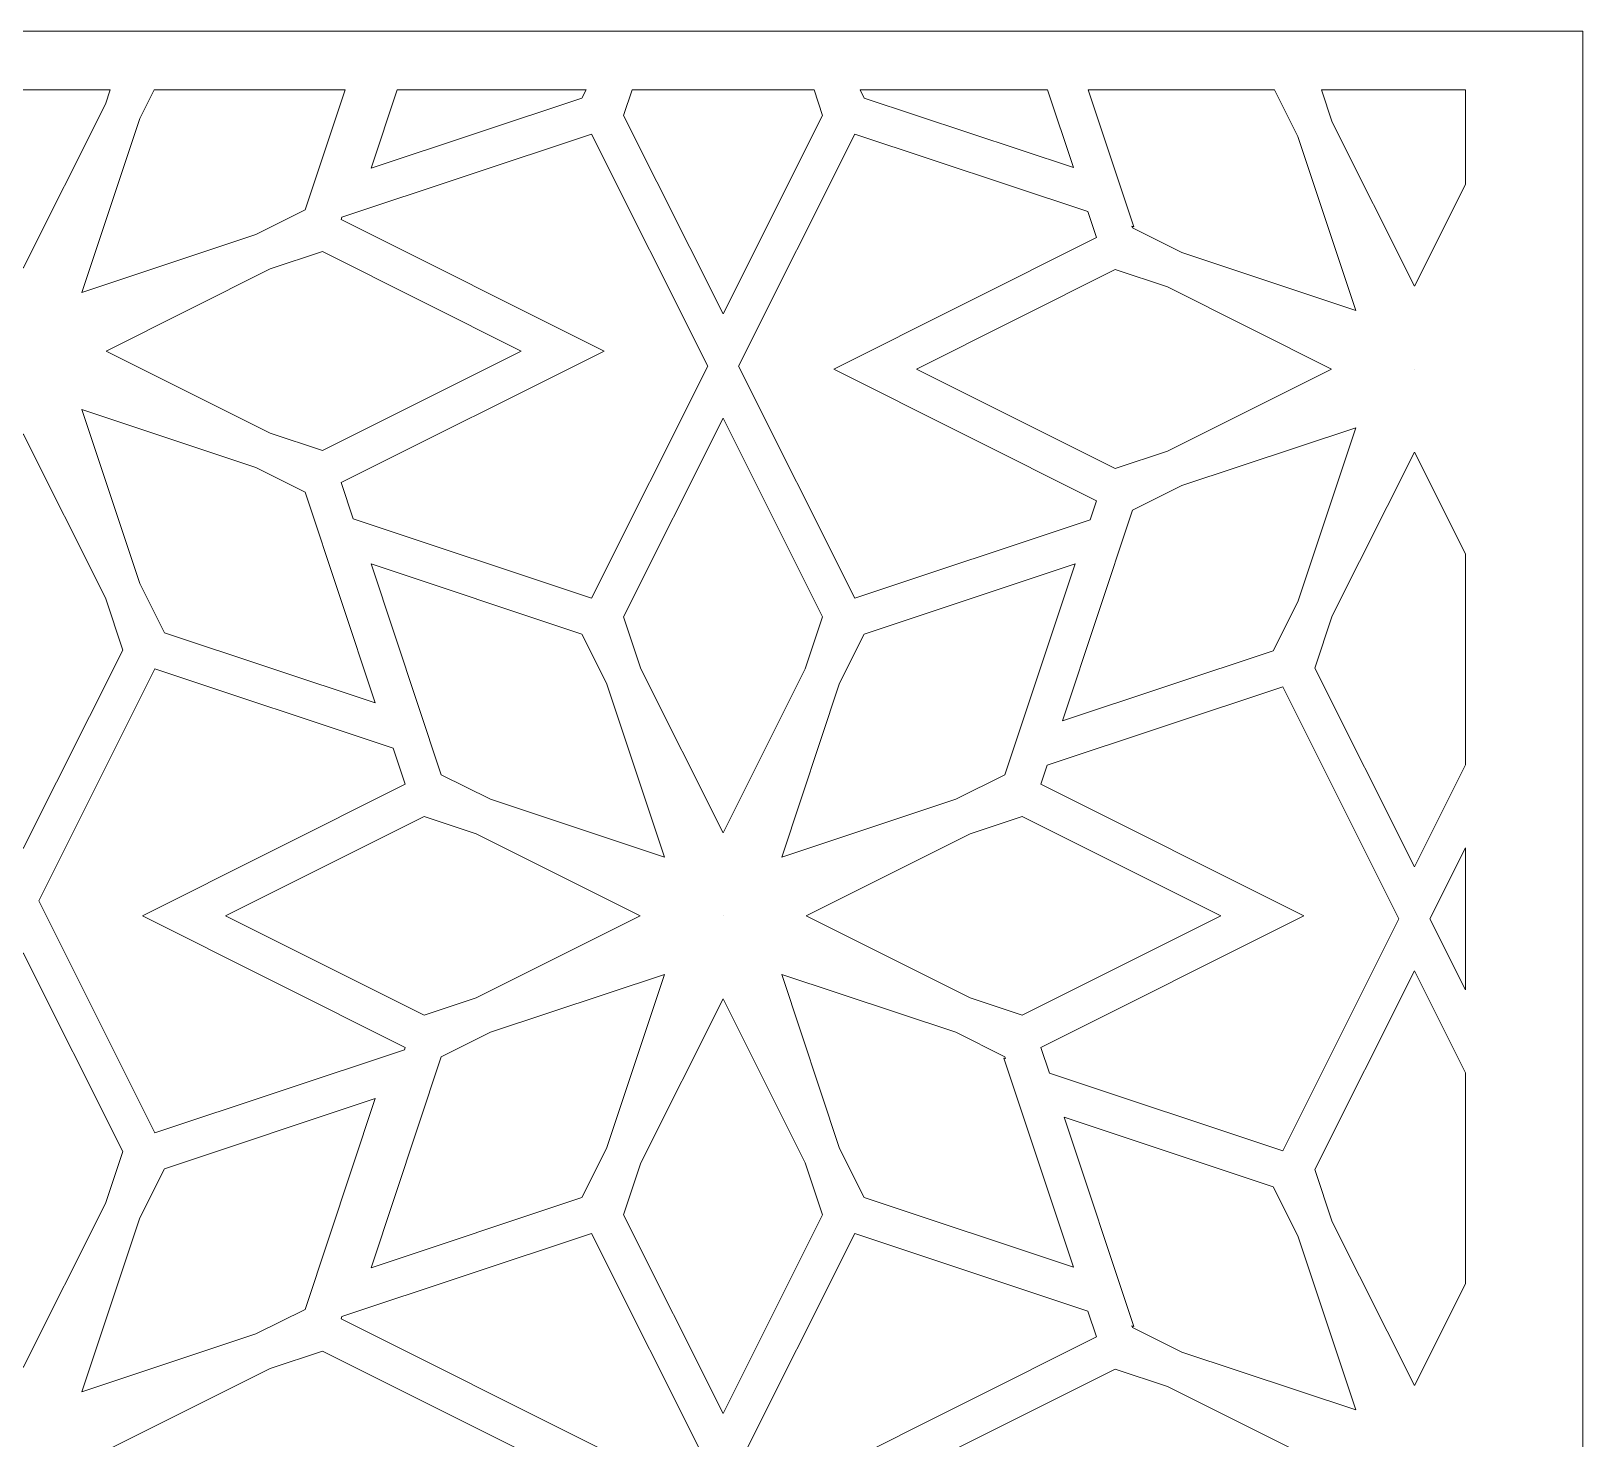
# Model space of a CAD drawing. Header units: centimetres. Extents: x -9.9 to 5.1, y -1.5 to 12.
# Drawn here: x -6.361 to -2.847, y 8.799 to 11.988 of the extents above; entities that cross this region are included whole.
import ezdxf

# ---------------------------------------------------------------- set-up
doc = ezdxf.new("R2010")
doc.units = ezdxf.units.CM
doc.header["$MEASUREMENT"] = 0
doc.layers.add('layer 1', color=7, linetype='Continuous')

msp = doc.modelspace()

# ---------------------------------------------------------------- linework, layer by layer
at = {"layer": 'layer 1', "color": 177, "lineweight": 9}
for points, knots in [([(-9.90262, -1.50302), (-9.90262, -1.50302), (-9.90262, -1.40247), (-9.90262, -1.40247), (-9.90262, -1.40247), (-9.90262, -1.40247), (-9.90262, -1.28287), (-9.90262, -1.28287), (-9.90262, -1.28287), (-9.90262, -1.28287), (-9.90262, -1.09513), (-9.90262, -1.09513), (-9.90262, -1.09513), (-9.90262, -1.09513), (-9.90262, -0.97553), (-9.90262, -0.97553), (-9.90262, -0.97553), (-9.90262, -0.97553), (-9.90262, -0.53225), (-9.90262, -0.53225), (-9.90262, -0.53225), (-9.90262, -0.53225), (-9.90262, -0.4436), (-9.90262, -0.4436), (-9.90262, -0.4436), (-9.90262, -0.4436), (-9.90262, 0.00048), (-9.90262, 0.00048), (-9.90262, 0.00048), (-9.90262, 0.00048), (-9.90262, 0.12554), (-9.90262, 0.12554), (-9.90262, 0.12554), (-9.90262, 0.12554), (-9.90262, 0.55598), (-9.90262, 0.55598), (-9.90262, 0.55598), (-9.90262, 0.55598), (-9.90262, 0.64463), (-9.90262, 0.64463), (-9.90262, 0.64463), (-9.90262, 0.64463), (-9.90262, 1.08791), (-9.90262, 1.08791), (-9.90262, 1.08791), (-9.90262, 1.08791), (-9.90262, 1.20751), (-9.90262, 1.20751), (-9.90262, 1.20751), (-9.90262, 1.20751), (-9.90262, 1.39525), (-9.90262, 1.39525), (-9.90262, 1.39525), (-9.90262, 1.39525), (-9.90262, 1.51485), (-9.90262, 1.51485), (-9.90262, 1.51485), (-9.90262, 1.51485), (-9.90262, 1.95812), (-9.90262, 1.95812), (-9.90262, 1.95812), (-9.90262, 1.95812), (-9.90262, 2.04678), (-9.90262, 2.04678), (-9.90262, 2.04678), (-9.90262, 2.04678), (-9.90262, 2.49085), (-9.90262, 2.49085), (-9.90262, 2.49085), (-9.90262, 2.49085), (-9.90262, 2.61591), (-9.90262, 2.61591), (-9.90262, 2.61591), (-9.90262, 2.61591), (-9.90262, 3.04637), (-9.90262, 3.04637), (-9.90262, 3.04637), (-9.90262, 3.04637), (-9.90262, 3.13502), (-9.90262, 3.13502), (-9.90262, 3.13502), (-9.90262, 3.13502), (-9.90262, 3.5783), (-9.90262, 3.5783), (-9.90262, 3.5783), (-9.90262, 3.5783), (-9.90262, 3.6979), (-9.90262, 3.6979), (-9.90262, 3.6979), (-9.90262, 3.6979), (-9.90262, 3.88564), (-9.90262, 3.88564), (-9.90262, 3.88564), (-9.90262, 3.88564), (-9.90262, 4.00523), (-9.90262, 4.00523), (-9.90262, 4.00523), (-9.90262, 4.00523), (-9.90262, 4.44851), (-9.90262, 4.44851), (-9.90262, 4.44851), (-9.90262, 4.44851), (-9.90262, 4.53717), (-9.90262, 4.53717), (-9.90262, 4.53717), (-9.90262, 4.53717), (-9.90262, 4.98124), (-9.90262, 4.98124), (-9.90262, 4.98124), (-9.90262, 4.98124), (-9.90262, 5.10631), (-9.90262, 5.10631), (-9.90262, 5.10631), (-9.90262, 5.10631), (-9.90262, 5.53674), (-9.90262, 5.53674), (-9.90262, 5.53674), (-9.90262, 5.53674), (-9.90262, 5.6254), (-9.90262, 5.6254), (-9.90262, 5.6254), (-9.90262, 5.6254), (-9.90262, 6.06868), (-9.90262, 6.06868), (-9.90262, 6.06868), (-9.90262, 6.06868), (-9.90262, 6.18827), (-9.90262, 6.18827), (-9.90262, 6.18827), (-9.90262, 6.18827), (-9.90262, 6.37601), (-9.90262, 6.37601), (-9.90262, 6.37601), (-9.90262, 6.37601), (-9.90262, 6.49561), (-9.90262, 6.49561), (-9.90262, 6.49561), (-9.90262, 6.49561), (-9.90262, 6.93889), (-9.90262, 6.93889), (-9.90262, 6.93889), (-9.90262, 6.93889), (-9.90262, 7.02755), (-9.90262, 7.02755), (-9.90262, 7.02755), (-9.90262, 7.02755), (-9.90262, 7.47161), (-9.90262, 7.47161), (-9.90262, 7.47161), (-9.90262, 7.47161), (-9.90262, 7.59668), (-9.90262, 7.59668), (-9.90262, 7.59668), (-9.90262, 7.59668), (-9.90262, 8.02713), (-9.90262, 8.02713), (-9.90262, 8.02713), (-9.90262, 8.02713), (-9.90262, 8.11579), (-9.90262, 8.11579), (-9.90262, 8.11579), (-9.90262, 8.11579), (-9.90262, 8.55907), (-9.90262, 8.55907), (-9.90262, 8.55907), (-9.90262, 8.55907), (-9.90262, 8.67866), (-9.90262, 8.67866), (-9.90262, 8.67866), (-9.90262, 8.67866), (-9.90262, 8.8664), (-9.90262, 8.8664), (-9.90262, 8.8664), (-9.90262, 8.8664), (-9.90262, 8.986), (-9.90262, 8.986), (-9.90262, 8.986), (-9.90262, 8.986), (-9.90262, 9.42928), (-9.90262, 9.42928), (-9.90262, 9.42928), (-9.90262, 9.42928), (-9.90262, 9.51794), (-9.90262, 9.51794), (-9.90262, 9.51794), (-9.90262, 9.51794), (-9.90262, 9.96201), (-9.90262, 9.96201), (-9.90262, 9.96201), (-9.90262, 9.96201), (-9.90262, 10.08707), (-9.90262, 10.08707), (-9.90262, 10.08707), (-9.90262, 10.08707), (-9.90262, 10.51751), (-9.90262, 10.51751), (-9.90262, 10.51751), (-9.90262, 10.51751), (-9.90262, 10.60617), (-9.90262, 10.60617), (-9.90262, 10.60617), (-9.90262, 10.60617), (-9.90262, 11.04944), (-9.90262, 11.04944), (-9.90262, 11.04944), (-9.90262, 11.04944), (-9.90262, 11.16904), (-9.90262, 11.16904), (-9.90262, 11.16904), (-9.90262, 11.16904), (-9.90262, 11.35678), (-9.90262, 11.35678), (-9.90262, 11.35678), (-9.90262, 11.35678), (-9.90262, 11.47638), (-9.90262, 11.47638), (-9.90262, 11.47638), (-9.90262, 11.47638), (-9.90262, 11.91966), (-9.90262, 11.91966), (-9.90262, 11.91966), (-9.90262, 11.91966), (-9.90262, 11.9877), (-9.90262, 11.9877), (-9.90262, 11.9877), (-9.90262, 11.9877), (-2.84661, 11.9877), (-2.84661, 11.9877), (-2.84661, 11.9877), (-2.84661, 11.9877), (-2.84661, 11.96951), (-2.84661, 11.96951), (-2.84661, 11.96951), (-2.84661, 11.96951), (-2.84661, 11.88086), (-2.84661, 11.88086), (-2.84661, 11.88086), (-2.84661, 11.88086), (-2.84661, 11.43758), (-2.84661, 11.43758), (-2.84661, 11.43758), (-2.84661, 11.43758), (-2.84661, 11.31906), (-2.84661, 11.31906), (-2.84661, 11.31906), (-2.84661, 11.31906), (-2.84661, 11.1249), (-2.84661, 11.1249), (-2.84661, 11.1249), (-2.84661, 11.1249), (-2.84661, 11.00638), (-2.84661, 11.00638), (-2.84661, 11.00638), (-2.84661, 11.00638), (-2.84661, 10.56311), (-2.84661, 10.56311), (-2.84661, 10.56311), (-2.84661, 10.56311), (-2.84661, 10.47445), (-2.84661, 10.47445), (-2.84661, 10.47445), (-2.84661, 10.47445), (-2.84661, 10.04616), (-2.84661, 10.04616), (-2.84661, 10.04616), (-2.84661, 10.04616), (-2.84661, 9.92103), (-2.84661, 9.92103), (-2.84661, 9.92103), (-2.84661, 9.92103), (-2.84661, 9.47912), (-2.84661, 9.47912), (-2.84661, 9.47912), (-2.84661, 9.47912), (-2.84661, 9.39046), (-2.84661, 9.39046), (-2.84661, 9.39046), (-2.84661, 9.39046), (-2.84661, 8.94719), (-2.84661, 8.94719), (-2.84661, 8.94719), (-2.84661, 8.94719), (-2.84661, 8.82867), (-2.84661, 8.82867), (-2.84661, 8.82867), (-2.84661, 8.82867), (-2.84661, 8.63451), (-2.84661, 8.63451), (-2.84661, 8.63451), (-2.84661, 8.63451), (-2.84661, 8.51599), (-2.84661, 8.51599), (-2.84661, 8.51599), (-2.84661, 8.51599), (-2.84661, 8.07271), (-2.84661, 8.07271), (-2.84661, 8.07271), (-2.84661, 8.07271), (-2.84661, 7.98406), (-2.84661, 7.98406), (-2.84661, 7.98406), (-2.84661, 7.98406), (-2.84661, 7.55579), (-2.84661, 7.55579), (-2.84661, 7.55579), (-2.84661, 7.55579), (-2.84661, 7.43065), (-2.84661, 7.43065), (-2.84661, 7.43065), (-2.84661, 7.43065), (-2.84661, 6.98874), (-2.84661, 6.98874), (-2.84661, 6.98874), (-2.84661, 6.98874), (-2.84661, 6.90009), (-2.84661, 6.90009), (-2.84661, 6.90009), (-2.84661, 6.90009), (-2.84661, 6.45681), (-2.84661, 6.45681), (-2.84661, 6.45681), (-2.84661, 6.45681), (-2.84661, 6.33829), (-2.84661, 6.33829), (-2.84661, 6.33829), (-2.84661, 6.33829), (-2.84661, 6.14413), (-2.84661, 6.14413), (-2.84661, 6.14413), (-2.84661, 6.14413), (-2.84661, 6.02561), (-2.84661, 6.02561), (-2.84661, 6.02561), (-2.84661, 6.02561), (-2.84661, 5.58234), (-2.84661, 5.58234), (-2.84661, 5.58234), (-2.84661, 5.58234), (-2.84661, 5.49368), (-2.84661, 5.49368), (-2.84661, 5.49368), (-2.84661, 5.49368), (-2.84661, 5.0654), (-2.84661, 5.0654), (-2.84661, 5.0654), (-2.84661, 5.0654), (-2.84661, 4.94026), (-2.84661, 4.94026), (-2.84661, 4.94026), (-2.84661, 4.94026), (-2.84661, 4.49835), (-2.84661, 4.49835), (-2.84661, 4.49835), (-2.84661, 4.49835), (-2.84661, 4.4097), (-2.84661, 4.4097), (-2.84661, 4.4097), (-2.84661, 4.4097), (-2.84661, 3.96642), (-2.84661, 3.96642), (-2.84661, 3.96642), (-2.84661, 3.96642), (-2.84661, 3.8479), (-2.84661, 3.8479), (-2.84661, 3.8479), (-2.84661, 3.8479), (-2.84661, 3.65375), (-2.84661, 3.65375), (-2.84661, 3.65375), (-2.84661, 3.65375), (-2.84661, 3.53523), (-2.84661, 3.53523), (-2.84661, 3.53523), (-2.84661, 3.53523), (-2.84661, 3.09195), (-2.84661, 3.09195), (-2.84661, 3.09195), (-2.84661, 3.09195), (-2.84661, 3.00329), (-2.84661, 3.00329), (-2.84661, 3.00329), (-2.84661, 3.00329), (-2.84661, 2.57502), (-2.84661, 2.57502), (-2.84661, 2.57502), (-2.84661, 2.57502), (-2.84661, 2.44988), (-2.84661, 2.44988), (-2.84661, 2.44988), (-2.84661, 2.44988), (-2.84661, 2.00798), (-2.84661, 2.00798), (-2.84661, 2.00798), (-2.84661, 2.00798), (-2.84661, 1.91932), (-2.84661, 1.91932), (-2.84661, 1.91932), (-2.84661, 1.91932), (-2.84661, 1.47604), (-2.84661, 1.47604), (-2.84661, 1.47604), (-2.84661, 1.47604), (-2.84661, 1.35752), (-2.84661, 1.35752), (-2.84661, 1.35752), (-2.84661, 1.35752), (-2.84661, 1.16337), (-2.84661, 1.16337), (-2.84661, 1.16337), (-2.84661, 1.16337), (-2.84661, 1.04485), (-2.84661, 1.04485), (-2.84661, 1.04485), (-2.84661, 1.04485), (-2.84661, 0.60157), (-2.84661, 0.60157), (-2.84661, 0.60157), (-2.84661, 0.60157), (-2.84661, 0.51291), (-2.84661, 0.51291), (-2.84661, 0.51291), (-2.84661, 0.51291), (-2.84661, 0.08463), (-2.84661, 0.08463), (-2.84661, 0.08463), (-2.84661, 0.08463), (-2.84661, -0.04051), (-2.84661, -0.04051), (-2.84661, -0.04051), (-2.84661, -0.04051), (-2.84661, -0.48241), (-2.84661, -0.48241), (-2.84661, -0.48241), (-2.84661, -0.48241), (-2.84661, -0.57107), (-2.84661, -0.57107), (-2.84661, -0.57107), (-2.84661, -0.57107), (-2.84661, -1.01435), (-2.84661, -1.01435), (-2.84661, -1.01435), (-2.84661, -1.01435), (-2.84661, -1.13286), (-2.84661, -1.13286), (-2.84661, -1.13286), (-2.84661, -1.13286), (-2.84661, -1.32702), (-2.84661, -1.32702), (-2.84661, -1.32702), (-2.84661, -1.32702), (-2.84661, -1.44554), (-2.84661, -1.44554), (-2.84661, -1.44554), (-2.84661, -1.44554), (-2.84661, -1.50302), (-2.84661, -1.50302), (-2.84661, -1.50302), (-2.84661, -1.50302), (-9.90262, -1.50302), (-9.90262, -1.50302)], [0, 0, 0, 0, 0.0086207, 0.0086207, 0.0086207, 0.0086207, 0.0172414, 0.0172414, 0.0172414, 0.0172414, 0.0258621, 0.0258621, 0.0258621, 0.0258621, 0.0344828, 0.0344828, 0.0344828, 0.0344828, 0.0431034, 0.0431034, 0.0431034, 0.0431034, 0.0517241, 0.0517241, 0.0517241, 0.0517241, 0.0603448, 0.0603448, 0.0603448, 0.0603448, 0.0689655, 0.0689655, 0.0689655, 0.0689655, 0.0775862, 0.0775862, 0.0775862, 0.0775862, 0.0862069, 0.0862069, 0.0862069, 0.0862069, 0.0948276, 0.0948276, 0.0948276, 0.0948276, 0.1034483, 0.1034483, 0.1034483, 0.1034483, 0.112069, 0.112069, 0.112069, 0.112069, 0.1206897, 0.1206897, 0.1206897, 0.1206897, 0.1293103, 0.1293103, 0.1293103, 0.1293103, 0.137931, 0.137931, 0.137931, 0.137931, 0.1465517, 0.1465517, 0.1465517, 0.1465517, 0.1551724, 0.1551724, 0.1551724, 0.1551724, 0.1637931, 0.1637931, 0.1637931, 0.1637931, 0.1724138, 0.1724138, 0.1724138, 0.1724138, 0.1810345, 0.1810345, 0.1810345, 0.1810345, 0.1896552, 0.1896552, 0.1896552, 0.1896552, 0.1982759, 0.1982759, 0.1982759, 0.1982759, 0.2068966, 0.2068966, 0.2068966, 0.2068966, 0.2155172, 0.2155172, 0.2155172, 0.2155172, 0.2241379, 0.2241379, 0.2241379, 0.2241379, 0.2327586, 0.2327586, 0.2327586, 0.2327586, 0.2413793, 0.2413793, 0.2413793, 0.2413793, 0.25, 0.25, 0.25, 0.25, 0.2586207, 0.2586207, 0.2586207, 0.2586207, 0.2672414, 0.2672414, 0.2672414, 0.2672414, 0.2758621, 0.2758621, 0.2758621, 0.2758621, 0.2844828, 0.2844828, 0.2844828, 0.2844828, 0.2931034, 0.2931034, 0.2931034, 0.2931034, 0.3017241, 0.3017241, 0.3017241, 0.3017241, 0.3103448, 0.3103448, 0.3103448, 0.3103448, 0.3189655, 0.3189655, 0.3189655, 0.3189655, 0.3275862, 0.3275862, 0.3275862, 0.3275862, 0.3362069, 0.3362069, 0.3362069, 0.3362069, 0.3448276, 0.3448276, 0.3448276, 0.3448276, 0.3534483, 0.3534483, 0.3534483, 0.3534483, 0.362069, 0.362069, 0.362069, 0.362069, 0.3706897, 0.3706897, 0.3706897, 0.3706897, 0.3793103, 0.3793103, 0.3793103, 0.3793103, 0.387931, 0.387931, 0.387931, 0.387931, 0.3965517, 0.3965517, 0.3965517, 0.3965517, 0.4051724, 0.4051724, 0.4051724, 0.4051724, 0.4137931, 0.4137931, 0.4137931, 0.4137931, 0.4224138, 0.4224138, 0.4224138, 0.4224138, 0.4310345, 0.4310345, 0.4310345, 0.4310345, 0.4396552, 0.4396552, 0.4396552, 0.4396552, 0.4482759, 0.4482759, 0.4482759, 0.4482759, 0.4568966, 0.4568966, 0.4568966, 0.4568966, 0.4655172, 0.4655172, 0.4655172, 0.4655172, 0.4741379, 0.4741379, 0.4741379, 0.4741379, 0.4827586, 0.4827586, 0.4827586, 0.4827586, 0.4913793, 0.4913793, 0.4913793, 0.4913793, 0.5, 0.5, 0.5, 0.5, 0.5086207, 0.5086207, 0.5086207, 0.5086207, 0.5172414, 0.5172414, 0.5172414, 0.5172414, 0.5258621, 0.5258621, 0.5258621, 0.5258621, 0.5344828, 0.5344828, 0.5344828, 0.5344828, 0.5431034, 0.5431034, 0.5431034, 0.5431034, 0.5517241, 0.5517241, 0.5517241, 0.5517241, 0.5603448, 0.5603448, 0.5603448, 0.5603448, 0.5689655, 0.5689655, 0.5689655, 0.5689655, 0.5775862, 0.5775862, 0.5775862, 0.5775862, 0.5862069, 0.5862069, 0.5862069, 0.5862069, 0.5948276, 0.5948276, 0.5948276, 0.5948276, 0.6034483, 0.6034483, 0.6034483, 0.6034483, 0.612069, 0.612069, 0.612069, 0.612069, 0.6206897, 0.6206897, 0.6206897, 0.6206897, 0.6293103, 0.6293103, 0.6293103, 0.6293103, 0.637931, 0.637931, 0.637931, 0.637931, 0.6465517, 0.6465517, 0.6465517, 0.6465517, 0.6551724, 0.6551724, 0.6551724, 0.6551724, 0.6637931, 0.6637931, 0.6637931, 0.6637931, 0.6724138, 0.6724138, 0.6724138, 0.6724138, 0.6810345, 0.6810345, 0.6810345, 0.6810345, 0.6896552, 0.6896552, 0.6896552, 0.6896552, 0.6982759, 0.6982759, 0.6982759, 0.6982759, 0.7068966, 0.7068966, 0.7068966, 0.7068966, 0.7155172, 0.7155172, 0.7155172, 0.7155172, 0.7241379, 0.7241379, 0.7241379, 0.7241379, 0.7327586, 0.7327586, 0.7327586, 0.7327586, 0.7413793, 0.7413793, 0.7413793, 0.7413793, 0.75, 0.75, 0.75, 0.75, 0.7586207, 0.7586207, 0.7586207, 0.7586207, 0.7672414, 0.7672414, 0.7672414, 0.7672414, 0.7758621, 0.7758621, 0.7758621, 0.7758621, 0.7844828, 0.7844828, 0.7844828, 0.7844828, 0.7931034, 0.7931034, 0.7931034, 0.7931034, 0.8017241, 0.8017241, 0.8017241, 0.8017241, 0.8103448, 0.8103448, 0.8103448, 0.8103448, 0.8189655, 0.8189655, 0.8189655, 0.8189655, 0.8275862, 0.8275862, 0.8275862, 0.8275862, 0.8362069, 0.8362069, 0.8362069, 0.8362069, 0.8448276, 0.8448276, 0.8448276, 0.8448276, 0.8534483, 0.8534483, 0.8534483, 0.8534483, 0.862069, 0.862069, 0.862069, 0.862069, 0.8706897, 0.8706897, 0.8706897, 0.8706897, 0.8793103, 0.8793103, 0.8793103, 0.8793103, 0.887931, 0.887931, 0.887931, 0.887931, 0.8965517, 0.8965517, 0.8965517, 0.8965517, 0.9051724, 0.9051724, 0.9051724, 0.9051724, 0.9137931, 0.9137931, 0.9137931, 0.9137931, 0.9224138, 0.9224138, 0.9224138, 0.9224138, 0.9310345, 0.9310345, 0.9310345, 0.9310345, 0.9396552, 0.9396552, 0.9396552, 0.9396552, 0.9482759, 0.9482759, 0.9482759, 0.9482759, 0.9568966, 0.9568966, 0.9568966, 0.9568966, 0.9655172, 0.9655172, 0.9655172, 0.9655172, 0.9741379, 0.9741379, 0.9741379, 0.9741379, 0.9827586, 0.9827586, 0.9827586, 0.9827586, 1, 1, 1, 1]), ([(-6.18164, 11.85457), (-6.18164, 11.85457), (-6.57518, 11.85457), (-6.57518, 11.85457), (-6.57518, 11.85457), (-6.57518, 11.85457), (-6.56437, 11.82207), (-6.56437, 11.82207), (-6.56437, 11.82207), (-6.56437, 11.82207), (-6.37841, 11.45077), (-6.37841, 11.45077), (-6.37841, 11.45077), (-6.37841, 11.45077), (-6.19244, 11.82208), (-6.19244, 11.82208), (-6.19244, 11.82208), (-6.19244, 11.82208), (-6.18164, 11.85457), (-6.18164, 11.85457)], [0, 0, 0, 0, 0.1666667, 0.1666667, 0.1666667, 0.1666667, 0.3333333, 0.3333333, 0.3333333, 0.3333333, 0.5, 0.5, 0.5, 0.5, 0.6666667, 0.6666667, 0.6666667, 0.6666667, 1, 1, 1, 1]), ([(-5.6497, 11.85457), (-5.6497, 11.85457), (-6.08208, 11.85457), (-6.08208, 11.85457), (-6.08208, 11.85457), (-6.08208, 11.85457), (-6.11452, 11.7898), (-6.11452, 11.7898), (-6.11452, 11.7898), (-6.11452, 11.7898), (-6.24557, 11.39575), (-6.24557, 11.39575), (-6.24557, 11.39575), (-6.24557, 11.39575), (-5.85151, 11.52681), (-5.85151, 11.52681), (-5.85151, 11.52681), (-5.85151, 11.52681), (-5.74016, 11.58258), (-5.74016, 11.58258), (-5.74016, 11.58258), (-5.74016, 11.58258), (-5.6497, 11.85457), (-5.6497, 11.85457)], [0, 0, 0, 0, 0.1428571, 0.1428571, 0.1428571, 0.1428571, 0.2857143, 0.2857143, 0.2857143, 0.2857143, 0.4285714, 0.4285714, 0.4285714, 0.4285714, 0.5714286, 0.5714286, 0.5714286, 0.5714286, 0.7142857, 0.7142857, 0.7142857, 0.7142857, 1, 1, 1, 1]), ([(-5.10395, 11.85457), (-5.10395, 11.85457), (-5.53165, 11.85457), (-5.53165, 11.85457), (-5.53165, 11.85457), (-5.53165, 11.85457), (-5.59071, 11.67698), (-5.59071, 11.67698), (-5.59071, 11.67698), (-5.59071, 11.67698), (-5.11338, 11.83574), (-5.11338, 11.83574), (-5.11338, 11.83574), (-5.11338, 11.83574), (-5.10395, 11.85457), (-5.10395, 11.85457)], [0, 0, 0, 0, 0.2, 0.2, 0.2, 0.2, 0.4, 0.4, 0.4, 0.4, 0.6, 0.6, 0.6, 0.6, 1, 1, 1, 1]), ([(-4.58771, 11.85457), (-4.58771, 11.85457), (-4.99972, 11.85457), (-4.99972, 11.85457), (-4.99972, 11.85457), (-4.99972, 11.85457), (-5.01899, 11.79663), (-5.01899, 11.79663), (-5.01899, 11.79663), (-5.01899, 11.79663), (-4.79372, 11.34685), (-4.79372, 11.34685), (-4.79372, 11.34685), (-4.79372, 11.34685), (-4.56844, 11.79664), (-4.56844, 11.79664), (-4.56844, 11.79664), (-4.56844, 11.79664), (-4.58771, 11.85457), (-4.58771, 11.85457)], [0, 0, 0, 0, 0.1666667, 0.1666667, 0.1666667, 0.1666667, 0.3333333, 0.3333333, 0.3333333, 0.3333333, 0.5, 0.5, 0.5, 0.5, 0.6666667, 0.6666667, 0.6666667, 0.6666667, 1, 1, 1, 1]), ([(-4.05928, 11.85457), (-4.05928, 11.85457), (-4.48348, 11.85457), (-4.48348, 11.85457), (-4.48348, 11.85457), (-4.48348, 11.85457), (-4.47405, 11.83573), (-4.47405, 11.83573), (-4.47405, 11.83573), (-4.47405, 11.83573), (-4.00065, 11.67829), (-4.00065, 11.67829), (-4.00065, 11.67829), (-4.00065, 11.67829), (-4.05928, 11.85457), (-4.05928, 11.85457)], [0, 0, 0, 0, 0.2, 0.2, 0.2, 0.2, 0.4, 0.4, 0.4, 0.4, 0.6, 0.6, 0.6, 0.6, 1, 1, 1, 1]), ([(-3.54513, 11.85457), (-3.54513, 11.85457), (-3.96712, 11.85457), (-3.96712, 11.85457), (-3.96712, 11.85457), (-3.96712, 11.85457), (-3.86388, 11.54415), (-3.86388, 11.54415), (-3.86388, 11.54415), (-3.86388, 11.54415), (-3.86782, 11.54546), (-3.86782, 11.54546), (-3.86782, 11.54546), (-3.86782, 11.54546), (-3.86655, 11.54164), (-3.86655, 11.54164), (-3.86655, 11.54164), (-3.86655, 11.54164), (-3.75518, 11.48586), (-3.75518, 11.48586), (-3.75518, 11.48586), (-3.75518, 11.48586), (-3.36113, 11.35481), (-3.36113, 11.35481), (-3.36113, 11.35481), (-3.36113, 11.35481), (-3.49219, 11.74887), (-3.49219, 11.74887), (-3.49219, 11.74887), (-3.49219, 11.74887), (-3.54513, 11.85457), (-3.54513, 11.85457)], [0, 0, 0, 0, 0.1111111, 0.1111111, 0.1111111, 0.1111111, 0.2222222, 0.2222222, 0.2222222, 0.2222222, 0.3333333, 0.3333333, 0.3333333, 0.3333333, 0.4444444, 0.4444444, 0.4444444, 0.4444444, 0.5555556, 0.5555556, 0.5555556, 0.5555556, 0.6666667, 0.6666667, 0.6666667, 0.6666667, 0.7777778, 0.7777778, 0.7777778, 0.7777778, 1, 1, 1, 1]), ([(-3.11288, 11.85457), (-3.11288, 11.85457), (-3.43869, 11.85457), (-3.43869, 11.85457), (-3.43869, 11.85457), (-3.43869, 11.85457), (-3.41427, 11.78113), (-3.41427, 11.78113), (-3.41427, 11.78113), (-3.41427, 11.78113), (-3.2283, 11.40983), (-3.2283, 11.40983), (-3.2283, 11.40983), (-3.2283, 11.40983), (-3.11288, 11.64029), (-3.11288, 11.64029), (-3.11288, 11.64029), (-3.11288, 11.64029), (-3.11288, 11.85457), (-3.11288, 11.85457)], [0, 0, 0, 0, 0.1666667, 0.1666667, 0.1666667, 0.1666667, 0.3333333, 0.3333333, 0.3333333, 0.3333333, 0.5, 0.5, 0.5, 0.5, 0.6666667, 0.6666667, 0.6666667, 0.6666667, 1, 1, 1, 1]), ([(-5.65692, 11.56631), (-5.65692, 11.56631), (-5.09185, 11.75424), (-5.09185, 11.75424), (-5.09185, 11.75424), (-5.09185, 11.75424), (-4.82867, 11.22879), (-4.82867, 11.22879), (-4.82867, 11.22879), (-4.82867, 11.22879), (-5.09185, 10.70334), (-5.09185, 10.70334), (-5.09185, 10.70334), (-5.09185, 10.70334), (-5.63138, 10.88278), (-5.63138, 10.88278), (-5.63138, 10.88278), (-5.63138, 10.88278), (-5.65866, 10.96479), (-5.65866, 10.96479), (-5.65866, 10.96479), (-5.65866, 10.96479), (-5.06342, 11.26292), (-5.06342, 11.26292), (-5.06342, 11.26292), (-5.06342, 11.26292), (-5.65867, 11.56105), (-5.65867, 11.56105), (-5.65867, 11.56105), (-5.65867, 11.56105), (-5.65692, 11.56631), (-5.65692, 11.56631)], [0, 0, 0, 0, 0.1111111, 0.1111111, 0.1111111, 0.1111111, 0.2222222, 0.2222222, 0.2222222, 0.2222222, 0.3333333, 0.3333333, 0.3333333, 0.3333333, 0.4444444, 0.4444444, 0.4444444, 0.4444444, 0.5555556, 0.5555556, 0.5555556, 0.5555556, 0.6666667, 0.6666667, 0.6666667, 0.6666667, 0.7777778, 0.7777778, 0.7777778, 0.7777778, 1, 1, 1, 1]), ([(-3.9624, 10.88067), (-3.9624, 10.88067), (-4.49559, 10.70335), (-4.49559, 10.70335), (-4.49559, 10.70335), (-4.49559, 10.70335), (-4.75876, 11.22879), (-4.75876, 11.22879), (-4.75876, 11.22879), (-4.75876, 11.22879), (-4.49559, 11.75424), (-4.49559, 11.75424), (-4.49559, 11.75424), (-4.49559, 11.75424), (-3.9675, 11.57861), (-3.9675, 11.57861), (-3.9675, 11.57861), (-3.9675, 11.57861), (-3.94804, 11.5201), (-3.94804, 11.5201), (-3.94804, 11.5201), (-3.94804, 11.5201), (-4.54329, 11.22197), (-4.54329, 11.22197), (-4.54329, 11.22197), (-4.54329, 11.22197), (-3.94804, 10.92384), (-3.94804, 10.92384), (-3.94804, 10.92384), (-3.94804, 10.92384), (-3.9624, 10.88067), (-3.9624, 10.88067)], [0, 0, 0, 0, 0.1111111, 0.1111111, 0.1111111, 0.1111111, 0.2222222, 0.2222222, 0.2222222, 0.2222222, 0.3333333, 0.3333333, 0.3333333, 0.3333333, 0.4444444, 0.4444444, 0.4444444, 0.4444444, 0.5555556, 0.5555556, 0.5555556, 0.5555556, 0.6666667, 0.6666667, 0.6666667, 0.6666667, 0.7777778, 0.7777778, 0.7777778, 0.7777778, 1, 1, 1, 1]), ([(-5.70106, 11.03764), (-5.70106, 11.03764), (-5.81924, 11.07695), (-5.81924, 11.07695), (-5.81924, 11.07695), (-5.81924, 11.07695), (-6.19055, 11.26292), (-6.19055, 11.26292), (-6.19055, 11.26292), (-6.19055, 11.26292), (-5.81925, 11.44888), (-5.81925, 11.44888), (-5.81925, 11.44888), (-5.81925, 11.44888), (-5.70106, 11.48819), (-5.70106, 11.48819), (-5.70106, 11.48819), (-5.70106, 11.48819), (-5.25127, 11.26292), (-5.25127, 11.26292), (-5.25127, 11.26292), (-5.25127, 11.26292), (-5.70106, 11.03764), (-5.70106, 11.03764)], [0, 0, 0, 0, 0.1428571, 0.1428571, 0.1428571, 0.1428571, 0.2857143, 0.2857143, 0.2857143, 0.2857143, 0.4285714, 0.4285714, 0.4285714, 0.4285714, 0.5714286, 0.5714286, 0.5714286, 0.5714286, 0.7142857, 0.7142857, 0.7142857, 0.7142857, 1, 1, 1, 1]), ([(-3.78746, 11.03601), (-3.78746, 11.03601), (-3.90564, 10.9967), (-3.90564, 10.9967), (-3.90564, 10.9967), (-3.90564, 10.9967), (-4.35543, 11.22197), (-4.35543, 11.22197), (-4.35543, 11.22197), (-4.35543, 11.22197), (-3.90564, 11.44725), (-3.90564, 11.44725), (-3.90564, 11.44725), (-3.90564, 11.44725), (-3.78746, 11.40794), (-3.78746, 11.40794), (-3.78746, 11.40794), (-3.78746, 11.40794), (-3.41616, 11.22197), (-3.41616, 11.22197), (-3.41616, 11.22197), (-3.41616, 11.22197), (-3.78746, 11.03601), (-3.78746, 11.03601)], [0, 0, 0, 0, 0.1428571, 0.1428571, 0.1428571, 0.1428571, 0.2857143, 0.2857143, 0.2857143, 0.2857143, 0.4285714, 0.4285714, 0.4285714, 0.4285714, 0.5714286, 0.5714286, 0.5714286, 0.5714286, 0.7142857, 0.7142857, 0.7142857, 0.7142857, 1, 1, 1, 1]), ([(-3.22831, 11.22197), (-3.22831, 11.22197), (-3.2283, 11.22197), (-3.2283, 11.22197), (-3.2283, 11.22197), (-3.2283, 11.22197), (-3.22831, 11.22198), (-3.22831, 11.22198), (-3.22831, 11.22198), (-3.22831, 11.22198), (-3.22831, 11.22198), (-3.22831, 11.22198), (-3.22831, 11.22198), (-3.22831, 11.22198), (-3.22831, 11.22199), (-3.22831, 11.22199), (-3.22831, 11.22199), (-3.22831, 11.22199), (-3.22831, 11.22198), (-3.22831, 11.22198), (-3.22831, 11.22198), (-3.22831, 11.22198), (-3.2283, 11.22199), (-3.2283, 11.22199), (-3.2283, 11.22199), (-3.2283, 11.22199), (-3.2283, 11.22198), (-3.2283, 11.22198), (-3.2283, 11.22198), (-3.2283, 11.22198), (-3.22829, 11.22198), (-3.22829, 11.22198), (-3.22829, 11.22198), (-3.22829, 11.22198), (-3.2283, 11.22198), (-3.2283, 11.22198), (-3.2283, 11.22198), (-3.2283, 11.22198), (-3.22829, 11.22197), (-3.22829, 11.22197), (-3.22829, 11.22197), (-3.22829, 11.22197), (-3.2283, 11.22198), (-3.2283, 11.22198), (-3.2283, 11.22198), (-3.2283, 11.22198), (-3.22829, 11.22197), (-3.22829, 11.22197), (-3.22829, 11.22197), (-3.22829, 11.22197), (-3.2283, 11.22198), (-3.2283, 11.22198), (-3.2283, 11.22198), (-3.2283, 11.22198), (-3.2283, 11.22197), (-3.2283, 11.22197), (-3.2283, 11.22197), (-3.2283, 11.22197), (-3.2283, 11.22197), (-3.2283, 11.22197), (-3.2283, 11.22197), (-3.2283, 11.22197), (-3.22831, 11.22197), (-3.22831, 11.22197)], [0, 0, 0, 0, 0.0588235, 0.0588235, 0.0588235, 0.0588235, 0.1176471, 0.1176471, 0.1176471, 0.1176471, 0.1764706, 0.1764706, 0.1764706, 0.1764706, 0.2352941, 0.2352941, 0.2352941, 0.2352941, 0.2941176, 0.2941176, 0.2941176, 0.2941176, 0.3529412, 0.3529412, 0.3529412, 0.3529412, 0.4117647, 0.4117647, 0.4117647, 0.4117647, 0.4705882, 0.4705882, 0.4705882, 0.4705882, 0.5294118, 0.5294118, 0.5294118, 0.5294118, 0.5882353, 0.5882353, 0.5882353, 0.5882353, 0.6470588, 0.6470588, 0.6470588, 0.6470588, 0.7058824, 0.7058824, 0.7058824, 0.7058824, 0.7647059, 0.7647059, 0.7647059, 0.7647059, 0.8235294, 0.8235294, 0.8235294, 0.8235294, 0.8823529, 0.8823529, 0.8823529, 0.8823529, 1, 1, 1, 1]), ([(-6.05874, 10.62467), (-6.05874, 10.62467), (-6.11451, 10.73603), (-6.11451, 10.73603), (-6.11451, 10.73603), (-6.11451, 10.73603), (-6.24557, 11.13008), (-6.24557, 11.13008), (-6.24557, 11.13008), (-6.24557, 11.13008), (-5.85152, 10.99903), (-5.85152, 10.99903), (-5.85152, 10.99903), (-5.85152, 10.99903), (-5.74015, 10.94325), (-5.74015, 10.94325), (-5.74015, 10.94325), (-5.74015, 10.94325), (-5.5814, 10.46592), (-5.5814, 10.46592), (-5.5814, 10.46592), (-5.5814, 10.46592), (-6.05874, 10.62467), (-6.05874, 10.62467)], [0, 0, 0, 0, 0.1428571, 0.1428571, 0.1428571, 0.1428571, 0.2857143, 0.2857143, 0.2857143, 0.2857143, 0.4285714, 0.4285714, 0.4285714, 0.4285714, 0.5714286, 0.5714286, 0.5714286, 0.5714286, 0.7142857, 0.7142857, 0.7142857, 0.7142857, 1, 1, 1, 1]), ([(-4.56844, 10.66094), (-4.56844, 10.66094), (-4.60774, 10.54276), (-4.60774, 10.54276), (-4.60774, 10.54276), (-4.60774, 10.54276), (-4.79371, 10.17145), (-4.79371, 10.17145), (-4.79371, 10.17145), (-4.79371, 10.17145), (-4.97968, 10.54276), (-4.97968, 10.54276), (-4.97968, 10.54276), (-4.97968, 10.54276), (-5.01899, 10.66095), (-5.01899, 10.66095), (-5.01899, 10.66095), (-5.01899, 10.66095), (-4.79372, 11.11073), (-4.79372, 11.11073), (-4.79372, 11.11073), (-4.79372, 11.11073), (-4.56844, 10.66094), (-4.56844, 10.66094)], [0, 0, 0, 0, 0.1428571, 0.1428571, 0.1428571, 0.1428571, 0.2857143, 0.2857143, 0.2857143, 0.2857143, 0.4285714, 0.4285714, 0.4285714, 0.4285714, 0.5714286, 0.5714286, 0.5714286, 0.5714286, 0.7142857, 0.7142857, 0.7142857, 0.7142857, 1, 1, 1, 1]), ([(-6.60368, 10.58557), (-6.60368, 10.58557), (-6.56437, 10.70375), (-6.56437, 10.70375), (-6.56437, 10.70375), (-6.56437, 10.70375), (-6.3784, 11.07506), (-6.3784, 11.07506), (-6.3784, 11.07506), (-6.3784, 11.07506), (-6.19244, 10.70376), (-6.19244, 10.70376), (-6.19244, 10.70376), (-6.19244, 10.70376), (-6.15313, 10.58557), (-6.15313, 10.58557), (-6.15313, 10.58557), (-6.15313, 10.58557), (-6.3784, 10.13578), (-6.3784, 10.13578), (-6.3784, 10.13578), (-6.3784, 10.13578), (-6.60368, 10.58557), (-6.60368, 10.58557)], [0, 0, 0, 0, 0.1428571, 0.1428571, 0.1428571, 0.1428571, 0.2857143, 0.2857143, 0.2857143, 0.2857143, 0.4285714, 0.4285714, 0.4285714, 0.4285714, 0.5714286, 0.5714286, 0.5714286, 0.5714286, 0.7142857, 0.7142857, 0.7142857, 0.7142857, 1, 1, 1, 1]), ([(-3.86654, 10.90231), (-3.86654, 10.90231), (-3.75519, 10.95808), (-3.75519, 10.95808), (-3.75519, 10.95808), (-3.75519, 10.95808), (-3.36113, 11.08914), (-3.36113, 11.08914), (-3.36113, 11.08914), (-3.36113, 11.08914), (-3.49219, 10.69509), (-3.49219, 10.69509), (-3.49219, 10.69509), (-3.49219, 10.69509), (-3.54796, 10.58373), (-3.54796, 10.58373), (-3.54796, 10.58373), (-3.54796, 10.58373), (-4.0253, 10.42497), (-4.0253, 10.42497), (-4.0253, 10.42497), (-4.0253, 10.42497), (-3.86654, 10.90231), (-3.86654, 10.90231)], [0, 0, 0, 0, 0.1428571, 0.1428571, 0.1428571, 0.1428571, 0.2857143, 0.2857143, 0.2857143, 0.2857143, 0.4285714, 0.4285714, 0.4285714, 0.4285714, 0.5714286, 0.5714286, 0.5714286, 0.5714286, 0.7142857, 0.7142857, 0.7142857, 0.7142857, 1, 1, 1, 1]), ([(-3.45357, 10.54463), (-3.45357, 10.54463), (-3.41426, 10.66281), (-3.41426, 10.66281), (-3.41426, 10.66281), (-3.41426, 10.66281), (-3.2283, 11.03412), (-3.2283, 11.03412), (-3.2283, 11.03412), (-3.2283, 11.03412), (-3.11288, 10.80368), (-3.11288, 10.80368), (-3.11288, 10.80368), (-3.11288, 10.80368), (-3.11288, 10.32529), (-3.11288, 10.32529), (-3.11288, 10.32529), (-3.11288, 10.32529), (-3.2283, 10.09485), (-3.2283, 10.09485), (-3.2283, 10.09485), (-3.2283, 10.09485), (-3.45357, 10.54463), (-3.45357, 10.54463)], [0, 0, 0, 0, 0.1428571, 0.1428571, 0.1428571, 0.1428571, 0.2857143, 0.2857143, 0.2857143, 0.2857143, 0.4285714, 0.4285714, 0.4285714, 0.4285714, 0.5714286, 0.5714286, 0.5714286, 0.5714286, 0.7142857, 0.7142857, 0.7142857, 0.7142857, 1, 1, 1, 1]), ([(-5.11338, 10.62184), (-5.11338, 10.62184), (-5.0576, 10.51049), (-5.0576, 10.51049), (-5.0576, 10.51049), (-5.0576, 10.51049), (-4.92655, 10.11643), (-4.92655, 10.11643), (-4.92655, 10.11643), (-4.92655, 10.11643), (-5.3206, 10.24748), (-5.3206, 10.24748), (-5.3206, 10.24748), (-5.3206, 10.24748), (-5.43196, 10.30326), (-5.43196, 10.30326), (-5.43196, 10.30326), (-5.43196, 10.30326), (-5.59071, 10.7806), (-5.59071, 10.7806), (-5.59071, 10.7806), (-5.59071, 10.7806), (-5.11338, 10.62184), (-5.11338, 10.62184)], [0, 0, 0, 0, 0.1428571, 0.1428571, 0.1428571, 0.1428571, 0.2857143, 0.2857143, 0.2857143, 0.2857143, 0.4285714, 0.4285714, 0.4285714, 0.4285714, 0.5714286, 0.5714286, 0.5714286, 0.5714286, 0.7142857, 0.7142857, 0.7142857, 0.7142857, 1, 1, 1, 1]), ([(-4.15546, 10.30327), (-4.15546, 10.30327), (-4.26682, 10.24749), (-4.26682, 10.24749), (-4.26682, 10.24749), (-4.26682, 10.24749), (-4.66088, 10.11644), (-4.66088, 10.11644), (-4.66088, 10.11644), (-4.66088, 10.11644), (-4.52983, 10.51049), (-4.52983, 10.51049), (-4.52983, 10.51049), (-4.52983, 10.51049), (-4.47405, 10.62185), (-4.47405, 10.62185), (-4.47405, 10.62185), (-4.47405, 10.62185), (-3.99671, 10.7806), (-3.99671, 10.7806), (-3.99671, 10.7806), (-3.99671, 10.7806), (-4.15546, 10.30327), (-4.15546, 10.30327)], [0, 0, 0, 0, 0.1428571, 0.1428571, 0.1428571, 0.1428571, 0.2857143, 0.2857143, 0.2857143, 0.2857143, 0.4285714, 0.4285714, 0.4285714, 0.4285714, 0.5714286, 0.5714286, 0.5714286, 0.5714286, 0.7142857, 0.7142857, 0.7142857, 0.7142857, 1, 1, 1, 1]), ([(-5.54073, 10.36373), (-5.54073, 10.36373), (-5.51346, 10.28172), (-5.51346, 10.28172), (-5.51346, 10.28172), (-5.51346, 10.28172), (-6.1087, 9.9836), (-6.1087, 9.9836), (-6.1087, 9.9836), (-6.1087, 9.9836), (-5.51345, 9.68547), (-5.51345, 9.68547), (-5.51345, 9.68547), (-5.51345, 9.68547), (-5.5152, 9.6802), (-5.5152, 9.6802), (-5.5152, 9.6802), (-5.5152, 9.6802), (-6.08027, 9.49227), (-6.08027, 9.49227), (-6.08027, 9.49227), (-6.08027, 9.49227), (-6.34344, 10.01772), (-6.34344, 10.01772), (-6.34344, 10.01772), (-6.34344, 10.01772), (-6.08027, 10.54317), (-6.08027, 10.54317), (-6.08027, 10.54317), (-6.08027, 10.54317), (-5.54073, 10.36373), (-5.54073, 10.36373)], [0, 0, 0, 0, 0.1111111, 0.1111111, 0.1111111, 0.1111111, 0.2222222, 0.2222222, 0.2222222, 0.2222222, 0.3333333, 0.3333333, 0.3333333, 0.3333333, 0.4444444, 0.4444444, 0.4444444, 0.4444444, 0.5555556, 0.5555556, 0.5555556, 0.5555556, 0.6666667, 0.6666667, 0.6666667, 0.6666667, 0.7777778, 0.7777778, 0.7777778, 0.7777778, 1, 1, 1, 1]), ([(-4.05451, 9.62697), (-4.05451, 9.62697), (-4.07397, 9.68548), (-4.07397, 9.68548), (-4.07397, 9.68548), (-4.07397, 9.68548), (-3.47873, 9.9836), (-3.47873, 9.9836), (-3.47873, 9.9836), (-3.47873, 9.9836), (-4.07397, 10.28174), (-4.07397, 10.28174), (-4.07397, 10.28174), (-4.07397, 10.28174), (-4.05961, 10.32491), (-4.05961, 10.32491), (-4.05961, 10.32491), (-4.05961, 10.32491), (-3.52642, 10.50223), (-3.52642, 10.50223), (-3.52642, 10.50223), (-3.52642, 10.50223), (-3.26325, 9.97678), (-3.26325, 9.97678), (-3.26325, 9.97678), (-3.26325, 9.97678), (-3.52642, 9.45134), (-3.52642, 9.45134), (-3.52642, 9.45134), (-3.52642, 9.45134), (-4.05451, 9.62697), (-4.05451, 9.62697)], [0, 0, 0, 0, 0.1111111, 0.1111111, 0.1111111, 0.1111111, 0.2222222, 0.2222222, 0.2222222, 0.2222222, 0.3333333, 0.3333333, 0.3333333, 0.3333333, 0.4444444, 0.4444444, 0.4444444, 0.4444444, 0.5555556, 0.5555556, 0.5555556, 0.5555556, 0.6666667, 0.6666667, 0.6666667, 0.6666667, 0.7777778, 0.7777778, 0.7777778, 0.7777778, 1, 1, 1, 1]), ([(-5.35287, 9.79764), (-5.35287, 9.79764), (-5.47106, 9.75832), (-5.47106, 9.75832), (-5.47106, 9.75832), (-5.47106, 9.75832), (-5.92084, 9.9836), (-5.92084, 9.9836), (-5.92084, 9.9836), (-5.92084, 9.9836), (-5.47106, 10.20887), (-5.47106, 10.20887), (-5.47106, 10.20887), (-5.47106, 10.20887), (-5.35288, 10.16956), (-5.35288, 10.16956), (-5.35288, 10.16956), (-5.35288, 10.16956), (-4.98157, 9.9836), (-4.98157, 9.9836), (-4.98157, 9.9836), (-4.98157, 9.9836), (-5.35287, 9.79764), (-5.35287, 9.79764)], [0, 0, 0, 0, 0.1428571, 0.1428571, 0.1428571, 0.1428571, 0.2857143, 0.2857143, 0.2857143, 0.2857143, 0.4285714, 0.4285714, 0.4285714, 0.4285714, 0.5714286, 0.5714286, 0.5714286, 0.5714286, 0.7142857, 0.7142857, 0.7142857, 0.7142857, 1, 1, 1, 1]), ([(-4.11637, 9.75833), (-4.11637, 9.75833), (-4.23455, 9.79764), (-4.23455, 9.79764), (-4.23455, 9.79764), (-4.23455, 9.79764), (-4.60585, 9.9836), (-4.60585, 9.9836), (-4.60585, 9.9836), (-4.60585, 9.9836), (-4.23455, 10.16957), (-4.23455, 10.16957), (-4.23455, 10.16957), (-4.23455, 10.16957), (-4.11637, 10.20887), (-4.11637, 10.20887), (-4.11637, 10.20887), (-4.11637, 10.20887), (-3.66658, 9.9836), (-3.66658, 9.9836), (-3.66658, 9.9836), (-3.66658, 9.9836), (-4.11637, 9.75833), (-4.11637, 9.75833)], [0, 0, 0, 0, 0.1428571, 0.1428571, 0.1428571, 0.1428571, 0.2857143, 0.2857143, 0.2857143, 0.2857143, 0.4285714, 0.4285714, 0.4285714, 0.4285714, 0.5714286, 0.5714286, 0.5714286, 0.5714286, 0.7142857, 0.7142857, 0.7142857, 0.7142857, 1, 1, 1, 1]), ([(-3.11288, 10.13743), (-3.11288, 10.13743), (-3.19334, 9.97678), (-3.19334, 9.97678), (-3.19334, 9.97678), (-3.19334, 9.97678), (-3.11288, 9.81613), (-3.11288, 9.81613), (-3.11288, 9.81613), (-3.11288, 9.81613), (-3.11288, 10.13743), (-3.11288, 10.13743)], [0, 0, 0, 0, 0.25, 0.25, 0.25, 0.25, 0.5, 0.5, 0.5, 0.5, 1, 1, 1, 1]), ([(-4.79372, 9.98359), (-4.79372, 9.98359), (-4.79371, 9.9836), (-4.79371, 9.9836), (-4.79371, 9.9836), (-4.79371, 9.9836), (-4.79372, 9.9836), (-4.79372, 9.9836), (-4.79372, 9.9836), (-4.79372, 9.9836), (-4.79372, 9.9836), (-4.79372, 9.9836), (-4.79372, 9.9836), (-4.79372, 9.9836), (-4.79372, 9.98361), (-4.79372, 9.98361), (-4.79372, 9.98361), (-4.79372, 9.98361), (-4.79372, 9.9836), (-4.79372, 9.9836), (-4.79372, 9.9836), (-4.79372, 9.9836), (-4.79371, 9.98361), (-4.79371, 9.98361), (-4.79371, 9.98361), (-4.79371, 9.98361), (-4.79371, 9.9836), (-4.79371, 9.9836), (-4.79371, 9.9836), (-4.79371, 9.9836), (-4.7937, 9.98361), (-4.7937, 9.98361), (-4.7937, 9.98361), (-4.7937, 9.98361), (-4.79371, 9.9836), (-4.79371, 9.9836), (-4.79371, 9.9836), (-4.79371, 9.9836), (-4.79369, 9.9836), (-4.79369, 9.9836), (-4.79369, 9.9836), (-4.79369, 9.9836), (-4.79371, 9.9836), (-4.79371, 9.9836), (-4.79371, 9.9836), (-4.79371, 9.9836), (-4.7937, 9.98359), (-4.7937, 9.98359), (-4.7937, 9.98359), (-4.7937, 9.98359), (-4.79371, 9.9836), (-4.79371, 9.9836), (-4.79371, 9.9836), (-4.79371, 9.9836), (-4.79371, 9.98358), (-4.79371, 9.98358), (-4.79371, 9.98358), (-4.79371, 9.98358), (-4.79371, 9.9836), (-4.79371, 9.9836), (-4.79371, 9.9836), (-4.79371, 9.9836), (-4.79372, 9.98359), (-4.79372, 9.98359)], [0, 0, 0, 0, 0.0588235, 0.0588235, 0.0588235, 0.0588235, 0.1176471, 0.1176471, 0.1176471, 0.1176471, 0.1764706, 0.1764706, 0.1764706, 0.1764706, 0.2352941, 0.2352941, 0.2352941, 0.2352941, 0.2941176, 0.2941176, 0.2941176, 0.2941176, 0.3529412, 0.3529412, 0.3529412, 0.3529412, 0.4117647, 0.4117647, 0.4117647, 0.4117647, 0.4705882, 0.4705882, 0.4705882, 0.4705882, 0.5294118, 0.5294118, 0.5294118, 0.5294118, 0.5882353, 0.5882353, 0.5882353, 0.5882353, 0.6470588, 0.6470588, 0.6470588, 0.6470588, 0.7058824, 0.7058824, 0.7058824, 0.7058824, 0.7647059, 0.7647059, 0.7647059, 0.7647059, 0.8235294, 0.8235294, 0.8235294, 0.8235294, 0.8823529, 0.8823529, 0.8823529, 0.8823529, 1, 1, 1, 1]), ([(-6.60368, 9.44988), (-6.60368, 9.44988), (-6.56437, 9.3317), (-6.56437, 9.3317), (-6.56437, 9.3317), (-6.56437, 9.3317), (-6.3784, 8.96039), (-6.3784, 8.96039), (-6.3784, 8.96039), (-6.3784, 8.96039), (-6.19244, 9.33169), (-6.19244, 9.33169), (-6.19244, 9.33169), (-6.19244, 9.33169), (-6.15313, 9.44988), (-6.15313, 9.44988), (-6.15313, 9.44988), (-6.15313, 9.44988), (-6.3784, 9.89966), (-6.3784, 9.89966), (-6.3784, 9.89966), (-6.3784, 9.89966), (-6.60368, 9.44988), (-6.60368, 9.44988)], [0, 0, 0, 0, 0.1428571, 0.1428571, 0.1428571, 0.1428571, 0.2857143, 0.2857143, 0.2857143, 0.2857143, 0.4285714, 0.4285714, 0.4285714, 0.4285714, 0.5714286, 0.5714286, 0.5714286, 0.5714286, 0.7142857, 0.7142857, 0.7142857, 0.7142857, 1, 1, 1, 1]), ([(-5.43196, 9.66393), (-5.43196, 9.66393), (-5.3206, 9.71971), (-5.3206, 9.71971), (-5.3206, 9.71971), (-5.3206, 9.71971), (-4.92654, 9.85076), (-4.92654, 9.85076), (-4.92654, 9.85076), (-4.92654, 9.85076), (-5.0576, 9.45671), (-5.0576, 9.45671), (-5.0576, 9.45671), (-5.0576, 9.45671), (-5.11337, 9.34535), (-5.11337, 9.34535), (-5.11337, 9.34535), (-5.11337, 9.34535), (-5.59071, 9.18659), (-5.59071, 9.18659), (-5.59071, 9.18659), (-5.59071, 9.18659), (-5.43196, 9.66393), (-5.43196, 9.66393)], [0, 0, 0, 0, 0.1428571, 0.1428571, 0.1428571, 0.1428571, 0.2857143, 0.2857143, 0.2857143, 0.2857143, 0.4285714, 0.4285714, 0.4285714, 0.4285714, 0.5714286, 0.5714286, 0.5714286, 0.5714286, 0.7142857, 0.7142857, 0.7142857, 0.7142857, 1, 1, 1, 1]), ([(-4.47405, 9.34535), (-4.47405, 9.34535), (-4.52982, 9.45671), (-4.52982, 9.45671), (-4.52982, 9.45671), (-4.52982, 9.45671), (-4.66087, 9.85077), (-4.66087, 9.85077), (-4.66087, 9.85077), (-4.66087, 9.85077), (-4.26682, 9.71971), (-4.26682, 9.71971), (-4.26682, 9.71971), (-4.26682, 9.71971), (-4.15546, 9.66394), (-4.15546, 9.66394), (-4.15546, 9.66394), (-4.15546, 9.66394), (-4.15419, 9.66012), (-4.15419, 9.66012), (-4.15419, 9.66012), (-4.15419, 9.66012), (-4.15813, 9.66143), (-4.15813, 9.66143), (-4.15813, 9.66143), (-4.15813, 9.66143), (-4.00065, 9.18791), (-4.00065, 9.18791), (-4.00065, 9.18791), (-4.00065, 9.18791), (-4.47405, 9.34535), (-4.47405, 9.34535)], [0, 0, 0, 0, 0.1111111, 0.1111111, 0.1111111, 0.1111111, 0.2222222, 0.2222222, 0.2222222, 0.2222222, 0.3333333, 0.3333333, 0.3333333, 0.3333333, 0.4444444, 0.4444444, 0.4444444, 0.4444444, 0.5555556, 0.5555556, 0.5555556, 0.5555556, 0.6666667, 0.6666667, 0.6666667, 0.6666667, 0.7777778, 0.7777778, 0.7777778, 0.7777778, 1, 1, 1, 1]), ([(-3.45357, 9.40894), (-3.45357, 9.40894), (-3.41426, 9.29076), (-3.41426, 9.29076), (-3.41426, 9.29076), (-3.41426, 9.29076), (-3.2283, 8.91945), (-3.2283, 8.91945), (-3.2283, 8.91945), (-3.2283, 8.91945), (-3.11288, 9.14989), (-3.11288, 9.14989), (-3.11288, 9.14989), (-3.11288, 9.14989), (-3.11288, 9.62828), (-3.11288, 9.62828), (-3.11288, 9.62828), (-3.11288, 9.62828), (-3.2283, 9.85873), (-3.2283, 9.85873), (-3.2283, 9.85873), (-3.2283, 9.85873), (-3.45357, 9.40894), (-3.45357, 9.40894)], [0, 0, 0, 0, 0.1428571, 0.1428571, 0.1428571, 0.1428571, 0.2857143, 0.2857143, 0.2857143, 0.2857143, 0.4285714, 0.4285714, 0.4285714, 0.4285714, 0.5714286, 0.5714286, 0.5714286, 0.5714286, 0.7142857, 0.7142857, 0.7142857, 0.7142857, 1, 1, 1, 1]), ([(-5.01898, 9.30625), (-5.01898, 9.30625), (-4.97968, 9.42443), (-4.97968, 9.42443), (-4.97968, 9.42443), (-4.97968, 9.42443), (-4.79371, 9.79574), (-4.79371, 9.79574), (-4.79371, 9.79574), (-4.79371, 9.79574), (-4.60774, 9.42444), (-4.60774, 9.42444), (-4.60774, 9.42444), (-4.60774, 9.42444), (-4.56843, 9.30625), (-4.56843, 9.30625), (-4.56843, 9.30625), (-4.56843, 9.30625), (-4.79371, 8.85647), (-4.79371, 8.85647), (-4.79371, 8.85647), (-4.79371, 8.85647), (-5.01898, 9.30625), (-5.01898, 9.30625)], [0, 0, 0, 0, 0.1428571, 0.1428571, 0.1428571, 0.1428571, 0.2857143, 0.2857143, 0.2857143, 0.2857143, 0.4285714, 0.4285714, 0.4285714, 0.4285714, 0.5714286, 0.5714286, 0.5714286, 0.5714286, 0.7142857, 0.7142857, 0.7142857, 0.7142857, 1, 1, 1, 1]), ([(-6.05874, 9.41077), (-6.05874, 9.41077), (-6.11451, 9.29942), (-6.11451, 9.29942), (-6.11451, 9.29942), (-6.11451, 9.29942), (-6.24557, 8.90536), (-6.24557, 8.90536), (-6.24557, 8.90536), (-6.24557, 8.90536), (-5.85152, 9.03642), (-5.85152, 9.03642), (-5.85152, 9.03642), (-5.85152, 9.03642), (-5.74015, 9.09219), (-5.74015, 9.09219), (-5.74015, 9.09219), (-5.74015, 9.09219), (-5.5814, 9.56954), (-5.5814, 9.56954), (-5.5814, 9.56954), (-5.5814, 9.56954), (-6.05874, 9.41077), (-6.05874, 9.41077)], [0, 0, 0, 0, 0.1428571, 0.1428571, 0.1428571, 0.1428571, 0.2857143, 0.2857143, 0.2857143, 0.2857143, 0.4285714, 0.4285714, 0.4285714, 0.4285714, 0.5714286, 0.5714286, 0.5714286, 0.5714286, 0.7142857, 0.7142857, 0.7142857, 0.7142857, 1, 1, 1, 1]), ([(-3.86782, 9.05508), (-3.86782, 9.05508), (-3.86387, 9.05377), (-3.86387, 9.05377), (-3.86387, 9.05377), (-3.86387, 9.05377), (-4.02135, 9.52729), (-4.02135, 9.52729), (-4.02135, 9.52729), (-4.02135, 9.52729), (-3.54796, 9.36984), (-3.54796, 9.36984), (-3.54796, 9.36984), (-3.54796, 9.36984), (-3.49219, 9.25848), (-3.49219, 9.25848), (-3.49219, 9.25848), (-3.49219, 9.25848), (-3.36113, 8.86443), (-3.36113, 8.86443), (-3.36113, 8.86443), (-3.36113, 8.86443), (-3.75519, 8.99548), (-3.75519, 8.99548), (-3.75519, 8.99548), (-3.75519, 8.99548), (-3.86654, 9.05126), (-3.86654, 9.05126), (-3.86654, 9.05126), (-3.86654, 9.05126), (-3.86782, 9.05508), (-3.86782, 9.05508)], [0, 0, 0, 0, 0.1111111, 0.1111111, 0.1111111, 0.1111111, 0.2222222, 0.2222222, 0.2222222, 0.2222222, 0.3333333, 0.3333333, 0.3333333, 0.3333333, 0.4444444, 0.4444444, 0.4444444, 0.4444444, 0.5555556, 0.5555556, 0.5555556, 0.5555556, 0.6666667, 0.6666667, 0.6666667, 0.6666667, 0.7777778, 0.7777778, 0.7777778, 0.7777778, 1, 1, 1, 1]), ([(-5.65691, 9.07593), (-5.65691, 9.07593), (-5.09183, 9.26386), (-5.09183, 9.26386), (-5.09183, 9.26386), (-5.09183, 9.26386), (-4.82867, 8.73841), (-4.82867, 8.73841), (-4.82867, 8.73841), (-4.82867, 8.73841), (-5.09183, 8.21296), (-5.09183, 8.21296), (-5.09183, 8.21296), (-5.09183, 8.21296), (-5.6314, 8.3924), (-5.6314, 8.3924), (-5.6314, 8.3924), (-5.6314, 8.3924), (-5.65867, 8.4744), (-5.65867, 8.4744), (-5.65867, 8.4744), (-5.65867, 8.4744), (-5.06342, 8.77253), (-5.06342, 8.77253), (-5.06342, 8.77253), (-5.06342, 8.77253), (-5.65866, 9.07065), (-5.65866, 9.07065), (-5.65866, 9.07065), (-5.65866, 9.07065), (-5.65691, 9.07593), (-5.65691, 9.07593)], [0, 0, 0, 0, 0.1111111, 0.1111111, 0.1111111, 0.1111111, 0.2222222, 0.2222222, 0.2222222, 0.2222222, 0.3333333, 0.3333333, 0.3333333, 0.3333333, 0.4444444, 0.4444444, 0.4444444, 0.4444444, 0.5555556, 0.5555556, 0.5555556, 0.5555556, 0.6666667, 0.6666667, 0.6666667, 0.6666667, 0.7777778, 0.7777778, 0.7777778, 0.7777778, 1, 1, 1, 1]), ([(-4.75875, 8.73841), (-4.75875, 8.73841), (-4.49558, 9.26386), (-4.49558, 9.26386), (-4.49558, 9.26386), (-4.49558, 9.26386), (-3.96749, 9.08823), (-3.96749, 9.08823), (-3.96749, 9.08823), (-3.96749, 9.08823), (-3.94804, 9.02972), (-3.94804, 9.02972), (-3.94804, 9.02972), (-3.94804, 9.02972), (-4.54329, 8.73159), (-4.54329, 8.73159), (-4.54329, 8.73159), (-4.54329, 8.73159), (-3.94804, 8.43347), (-3.94804, 8.43347), (-3.94804, 8.43347), (-3.94804, 8.43347), (-3.96241, 8.39028), (-3.96241, 8.39028), (-3.96241, 8.39028), (-3.96241, 8.39028), (-4.49558, 8.21296), (-4.49558, 8.21296), (-4.49558, 8.21296), (-4.49558, 8.21296), (-4.75875, 8.73841), (-4.75875, 8.73841)], [0, 0, 0, 0, 0.1111111, 0.1111111, 0.1111111, 0.1111111, 0.2222222, 0.2222222, 0.2222222, 0.2222222, 0.3333333, 0.3333333, 0.3333333, 0.3333333, 0.4444444, 0.4444444, 0.4444444, 0.4444444, 0.5555556, 0.5555556, 0.5555556, 0.5555556, 0.6666667, 0.6666667, 0.6666667, 0.6666667, 0.7777778, 0.7777778, 0.7777778, 0.7777778, 1, 1, 1, 1]), ([(-5.70106, 8.9978), (-5.70106, 8.9978), (-5.81924, 8.95849), (-5.81924, 8.95849), (-5.81924, 8.95849), (-5.81924, 8.95849), (-6.19055, 8.77253), (-6.19055, 8.77253), (-6.19055, 8.77253), (-6.19055, 8.77253), (-5.81925, 8.58656), (-5.81925, 8.58656), (-5.81925, 8.58656), (-5.81925, 8.58656), (-5.70106, 8.54725), (-5.70106, 8.54725), (-5.70106, 8.54725), (-5.70106, 8.54725), (-5.25127, 8.77253), (-5.25127, 8.77253), (-5.25127, 8.77253), (-5.25127, 8.77253), (-5.70106, 8.9978), (-5.70106, 8.9978)], [0, 0, 0, 0, 0.1428571, 0.1428571, 0.1428571, 0.1428571, 0.2857143, 0.2857143, 0.2857143, 0.2857143, 0.4285714, 0.4285714, 0.4285714, 0.4285714, 0.5714286, 0.5714286, 0.5714286, 0.5714286, 0.7142857, 0.7142857, 0.7142857, 0.7142857, 1, 1, 1, 1]), ([(-3.78746, 8.91756), (-3.78746, 8.91756), (-3.90564, 8.95687), (-3.90564, 8.95687), (-3.90564, 8.95687), (-3.90564, 8.95687), (-4.35543, 8.73159), (-4.35543, 8.73159), (-4.35543, 8.73159), (-4.35543, 8.73159), (-3.90564, 8.50632), (-3.90564, 8.50632), (-3.90564, 8.50632), (-3.90564, 8.50632), (-3.78746, 8.54563), (-3.78746, 8.54563), (-3.78746, 8.54563), (-3.78746, 8.54563), (-3.41616, 8.73159), (-3.41616, 8.73159), (-3.41616, 8.73159), (-3.41616, 8.73159), (-3.78746, 8.91756), (-3.78746, 8.91756)], [0, 0, 0, 0, 0.1428571, 0.1428571, 0.1428571, 0.1428571, 0.2857143, 0.2857143, 0.2857143, 0.2857143, 0.4285714, 0.4285714, 0.4285714, 0.4285714, 0.5714286, 0.5714286, 0.5714286, 0.5714286, 0.7142857, 0.7142857, 0.7142857, 0.7142857, 1, 1, 1, 1])]:
    msp.add_open_spline(points, degree=3, knots=knots, dxfattribs=at)

doc.saveas('drawing.dxf')
